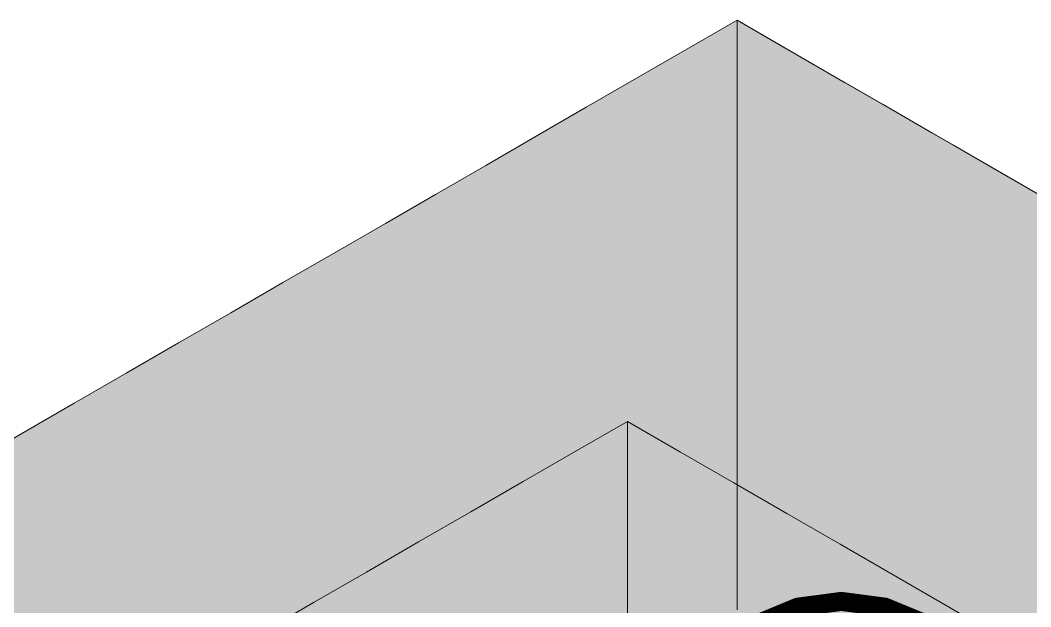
# Model space of a CAD drawing. Header units: metres. Extents: x 349021 to 349543, y 9281040 to 9281959.
# Drawn here: x 349202.6949 to 349202.9344, y 9281042.6684 to 9281042.8073 of the extents above; entities that cross this region are included whole.
import ezdxf

# ---------------------------------------------------------------- set-up
doc = ezdxf.new("R2010")
doc.units = ezdxf.units.M
doc.header["$LTSCALE"] = 0.25
doc.layers.add('ISO-3D', color=7, linetype='CONTINUOUS', lineweight=13)
doc.layers.add('ISO-3D-ARISTAS', color=250, linetype='CONTINUOUS', lineweight=13)
doc.layers.add('LLAMADAS-NUM', color=30, linetype='CONTINUOUS', lineweight=25, true_color=0xc05014)

msp = doc.modelspace()

# ---------------------------------------------------------------- linework, layer by layer
at = {"layer": 'ISO-3D', "true_color": 0x7f7e7a}
for points in [[(349202.86481, 9281042.79391), (349202.85291, 9281042.78704), (349202.86481, 9281042.80732), (349202.85291, 9281042.80045)], [(349202.85291, 9281042.78704), (349202.841, 9281042.78016), (349202.85291, 9281042.80045), (349202.841, 9281042.79358)], [(349202.841, 9281042.78016), (349202.82909, 9281042.77329), (349202.841, 9281042.79358), (349202.82909, 9281042.7867)], [(349202.86481, 9281042.7805), (349202.85291, 9281042.77362), (349202.86481, 9281042.79391), (349202.85291, 9281042.78704)], [(349202.82909, 9281042.77329), (349202.81718, 9281042.76641), (349202.82909, 9281042.7867), (349202.81718, 9281042.77983)], [(349202.85291, 9281042.77362), (349202.841, 9281042.76675), (349202.85291, 9281042.78704), (349202.841, 9281042.78016)], [(349202.81718, 9281042.76641), (349202.80528, 9281042.75954), (349202.81718, 9281042.77983), (349202.80528, 9281042.77295)], [(349202.841, 9281042.76675), (349202.82909, 9281042.75987), (349202.841, 9281042.78016), (349202.82909, 9281042.77329)], [(349202.86481, 9281042.76709), (349202.85291, 9281042.76021), (349202.86481, 9281042.7805), (349202.85291, 9281042.77362)], [(349202.80528, 9281042.75954), (349202.79337, 9281042.75266), (349202.80528, 9281042.77295), (349202.79337, 9281042.76608)], [(349202.82909, 9281042.75987), (349202.81718, 9281042.753), (349202.82909, 9281042.77329), (349202.81718, 9281042.76641)], [(349202.85291, 9281042.76021), (349202.841, 9281042.75334), (349202.85291, 9281042.77362), (349202.841, 9281042.76675)], [(349202.841, 9281042.75334), (349202.82909, 9281042.74646), (349202.841, 9281042.76675), (349202.82909, 9281042.75987)], [(349202.86481, 9281042.75367), (349202.85291, 9281042.7468), (349202.86481, 9281042.76709), (349202.85291, 9281042.76021)], [(349202.79337, 9281042.75266), (349202.78146, 9281042.74579), (349202.79337, 9281042.76608), (349202.78146, 9281042.7592)], [(349202.81718, 9281042.753), (349202.80528, 9281042.74612), (349202.81718, 9281042.76641), (349202.80528, 9281042.75954)], [(349202.80528, 9281042.74612), (349202.79337, 9281042.73925), (349202.80528, 9281042.75954), (349202.79337, 9281042.75266)], [(349202.82909, 9281042.74646), (349202.81718, 9281042.73959), (349202.82909, 9281042.75987), (349202.81718, 9281042.753)], [(349202.85291, 9281042.7468), (349202.841, 9281042.73992), (349202.85291, 9281042.76021), (349202.841, 9281042.75334)], [(349202.78146, 9281042.74579), (349202.76955, 9281042.73891), (349202.78146, 9281042.7592), (349202.76955, 9281042.75233)], [(349202.79337, 9281042.73925), (349202.78146, 9281042.73237), (349202.79337, 9281042.75266), (349202.78146, 9281042.74579)], [(349202.81718, 9281042.73959), (349202.80528, 9281042.73271), (349202.81718, 9281042.753), (349202.80528, 9281042.74612)], [(349202.841, 9281042.73992), (349202.82909, 9281042.73305), (349202.841, 9281042.75334), (349202.82909, 9281042.74646)], [(349202.86481, 9281042.73939), (349202.85291, 9281042.73251), (349202.86481, 9281042.75367), (349202.85291, 9281042.7468)], [(349202.76955, 9281042.73891), (349202.75718, 9281042.73177), (349202.76955, 9281042.75233), (349202.75718, 9281042.74518)], [(349202.75718, 9281042.73177), (349202.74481, 9281042.72463), (349202.75718, 9281042.74518), (349202.74481, 9281042.73804)], [(349202.78146, 9281042.73237), (349202.76955, 9281042.7255), (349202.78146, 9281042.74579), (349202.76955, 9281042.73891)], [(349202.80528, 9281042.73271), (349202.79337, 9281042.72584), (349202.80528, 9281042.74612), (349202.79337, 9281042.73925)], [(349202.82909, 9281042.73305), (349202.81718, 9281042.72617), (349202.82909, 9281042.74646), (349202.81718, 9281042.73959)], [(349202.85291, 9281042.73251), (349202.841, 9281042.72564), (349202.85291, 9281042.7468), (349202.841, 9281042.73992)], [(349202.74481, 9281042.72463), (349202.73244, 9281042.71748), (349202.74481, 9281042.73804), (349202.73244, 9281042.7309)], [(349202.76955, 9281042.7255), (349202.75718, 9281042.71836), (349202.76955, 9281042.73891), (349202.75718, 9281042.73177)], [(349202.79337, 9281042.72584), (349202.78146, 9281042.71896), (349202.79337, 9281042.73925), (349202.78146, 9281042.73237)], [(349202.81718, 9281042.72617), (349202.80528, 9281042.7193), (349202.81718, 9281042.73959), (349202.80528, 9281042.73271)], [(349202.841, 9281042.72564), (349202.82909, 9281042.71876), (349202.841, 9281042.73992), (349202.82909, 9281042.73305)], [(349202.86481, 9281042.7251), (349202.85291, 9281042.71823), (349202.86481, 9281042.73939), (349202.85291, 9281042.73251)], [(349202.73244, 9281042.71748), (349202.72006, 9281042.71034), (349202.73244, 9281042.7309), (349202.72006, 9281042.72375)], [(349202.75718, 9281042.71836), (349202.74481, 9281042.71121), (349202.75718, 9281042.73177), (349202.74481, 9281042.72463)], [(349202.78146, 9281042.71896), (349202.76955, 9281042.71209), (349202.78146, 9281042.73237), (349202.76955, 9281042.7255)], [(349202.80528, 9281042.7193), (349202.79337, 9281042.71242), (349202.80528, 9281042.73271), (349202.79337, 9281042.72584)], [(349202.82909, 9281042.71876), (349202.81718, 9281042.71189), (349202.82909, 9281042.73305), (349202.81718, 9281042.72617)], [(349202.85291, 9281042.71823), (349202.841, 9281042.71135), (349202.85291, 9281042.73251), (349202.841, 9281042.72564)], [(349202.81718, 9281042.71189), (349202.80528, 9281042.70501), (349202.81718, 9281042.72617), (349202.80528, 9281042.7193)], [(349202.72006, 9281042.71034), (349202.70769, 9281042.7032), (349202.72006, 9281042.72375), (349202.70769, 9281042.71661)], [(349202.74481, 9281042.71121), (349202.73244, 9281042.70407), (349202.74481, 9281042.72463), (349202.73244, 9281042.71748)], [(349202.76955, 9281042.71209), (349202.75718, 9281042.70494), (349202.76955, 9281042.7255), (349202.75718, 9281042.71836)], [(349202.79337, 9281042.71242), (349202.78146, 9281042.70555), (349202.79337, 9281042.72584), (349202.78146, 9281042.71896)], [(349202.841, 9281042.71135), (349202.82909, 9281042.70448), (349202.841, 9281042.72564), (349202.82909, 9281042.71876)], [(349202.86481, 9281042.71082), (349202.85291, 9281042.70394), (349202.86481, 9281042.7251), (349202.85291, 9281042.71823)], [(349202.78146, 9281042.70555), (349202.76955, 9281042.69867), (349202.78146, 9281042.71896), (349202.76955, 9281042.71209)], [(349202.80528, 9281042.70501), (349202.79337, 9281042.69814), (349202.80528, 9281042.7193), (349202.79337, 9281042.71242)], [(349202.70769, 9281042.7032), (349202.69532, 9281042.69606), (349202.70769, 9281042.71661), (349202.69532, 9281042.70947)], [(349202.73244, 9281042.70407), (349202.72006, 9281042.69693), (349202.73244, 9281042.71748), (349202.72006, 9281042.71034)], [(349202.75718, 9281042.70494), (349202.74481, 9281042.6978), (349202.75718, 9281042.71836), (349202.74481, 9281042.71121)], [(349202.82909, 9281042.70448), (349202.81718, 9281042.6976), (349202.82909, 9281042.71876), (349202.81718, 9281042.71189)], [(349202.85291, 9281042.70394), (349202.841, 9281042.69707), (349202.85291, 9281042.71823), (349202.841, 9281042.71135)], [(349202.76955, 9281042.69867), (349202.75718, 9281042.69153), (349202.76955, 9281042.71209), (349202.75718, 9281042.70494)], [(349202.79337, 9281042.69814), (349202.78146, 9281042.69126), (349202.79337, 9281042.71242), (349202.78146, 9281042.70555)], [(349202.81718, 9281042.6976), (349202.80528, 9281042.69073), (349202.81718, 9281042.71189), (349202.80528, 9281042.70501)], [(349202.83883, 9281042.70091), (349202.82646, 9281042.69377), (349202.83883, 9281042.71232), (349202.82646, 9281042.70518)], [(349202.69532, 9281042.69606), (349202.68295, 9281042.68891), (349202.69532, 9281042.70947), (349202.68295, 9281042.70232)], [(349202.72006, 9281042.69693), (349202.70769, 9281042.68979), (349202.72006, 9281042.71034), (349202.70769, 9281042.7032)], [(349202.74481, 9281042.6978), (349202.73244, 9281042.69066), (349202.74481, 9281042.71121), (349202.73244, 9281042.70407)], [(349202.841, 9281042.69707), (349202.82909, 9281042.69019), (349202.841, 9281042.71135), (349202.82909, 9281042.70448)], [(349202.86481, 9281042.69653), (349202.85291, 9281042.68966), (349202.86481, 9281042.71082), (349202.85291, 9281042.70394)], [(349202.75718, 9281042.69153), (349202.74481, 9281042.68439), (349202.75718, 9281042.70494), (349202.74481, 9281042.6978)], [(349202.78146, 9281042.69126), (349202.76955, 9281042.68439), (349202.78146, 9281042.70555), (349202.76955, 9281042.69867)], [(349202.80528, 9281042.69073), (349202.79337, 9281042.68385), (349202.80528, 9281042.70501), (349202.79337, 9281042.69814)], [(349202.82646, 9281042.69377), (349202.81409, 9281042.68663), (349202.82646, 9281042.70518), (349202.81409, 9281042.69804)], [(349202.82909, 9281042.69019), (349202.81718, 9281042.68332), (349202.82909, 9281042.70448), (349202.81718, 9281042.6976)], [(349202.70769, 9281042.68979), (349202.69532, 9281042.68264), (349202.70769, 9281042.7032), (349202.69532, 9281042.69606)], [(349202.73244, 9281042.69066), (349202.72006, 9281042.68352), (349202.73244, 9281042.70407), (349202.72006, 9281042.69693)], [(349202.85291, 9281042.68966), (349202.841, 9281042.68278), (349202.85291, 9281042.70394), (349202.841, 9281042.69707)], [(349202.83883, 9281042.6895), (349202.82646, 9281042.68236), (349202.83883, 9281042.70091), (349202.82646, 9281042.69377)], [(349202.74481, 9281042.68439), (349202.73244, 9281042.67725), (349202.74481, 9281042.6978), (349202.73244, 9281042.69066)], [(349202.76955, 9281042.68439), (349202.75718, 9281042.67725), (349202.76955, 9281042.69867), (349202.75718, 9281042.69153)], [(349202.79337, 9281042.68385), (349202.78146, 9281042.67698), (349202.79337, 9281042.69814), (349202.78146, 9281042.69126)], [(349202.81409, 9281042.68663), (349202.80172, 9281042.67948), (349202.81409, 9281042.69804), (349202.80172, 9281042.6909)], [(349202.81718, 9281042.68332), (349202.80528, 9281042.67644), (349202.81718, 9281042.6976), (349202.80528, 9281042.69073)], [(349202.69532, 9281042.68264), (349202.68295, 9281042.6755), (349202.69532, 9281042.69606), (349202.68295, 9281042.68891)], [(349202.72006, 9281042.68352), (349202.70769, 9281042.67637), (349202.72006, 9281042.69693), (349202.70769, 9281042.68979)], [(349202.841, 9281042.68278), (349202.82909, 9281042.67591), (349202.841, 9281042.69707), (349202.82909, 9281042.69019)], [(349202.86481, 9281042.68225), (349202.85291, 9281042.67537), (349202.86481, 9281042.69653), (349202.85291, 9281042.68966)], [(349202.82646, 9281042.68236), (349202.81409, 9281042.67521), (349202.82646, 9281042.69377), (349202.81409, 9281042.68663)], [(349202.73244, 9281042.67725), (349202.72006, 9281042.6701), (349202.73244, 9281042.69066), (349202.72006, 9281042.68352)], [(349202.75718, 9281042.67725), (349202.74481, 9281042.6701), (349202.75718, 9281042.69153), (349202.74481, 9281042.68439)], [(349202.78146, 9281042.67698), (349202.76955, 9281042.6701), (349202.78146, 9281042.69126), (349202.76955, 9281042.68439)], [(349202.80172, 9281042.67948), (349202.78935, 9281042.67234), (349202.80172, 9281042.6909), (349202.78935, 9281042.68375)], [(349202.80528, 9281042.67644), (349202.79337, 9281042.66957), (349202.80528, 9281042.69073), (349202.79337, 9281042.68385)], [(349202.82909, 9281042.67591), (349202.81718, 9281042.66903), (349202.82909, 9281042.69019), (349202.81718, 9281042.68332)], [(349202.70769, 9281042.67637), (349202.69532, 9281042.66923), (349202.70769, 9281042.68979), (349202.69532, 9281042.68264)], [(349202.83883, 9281042.67809), (349202.82646, 9281042.67094), (349202.83883, 9281042.6895), (349202.82646, 9281042.68236)], [(349202.85291, 9281042.67537), (349202.841, 9281042.6685), (349202.85291, 9281042.68966), (349202.841, 9281042.68278)], [(349202.81409, 9281042.67521), (349202.80172, 9281042.66807), (349202.81409, 9281042.68663), (349202.80172, 9281042.67948)], [(349202.72006, 9281042.6701), (349202.70769, 9281042.66296), (349202.72006, 9281042.68352), (349202.70769, 9281042.67637)], [(349202.74481, 9281042.6701), (349202.73244, 9281042.66296), (349202.74481, 9281042.68439), (349202.73244, 9281042.67725)], [(349202.76955, 9281042.6701), (349202.75718, 9281042.66296), (349202.76955, 9281042.68439), (349202.75718, 9281042.67725)], [(349202.78935, 9281042.67234), (349202.77698, 9281042.6652), (349202.78935, 9281042.68375), (349202.77698, 9281042.67661)], [(349202.79337, 9281042.66957), (349202.78146, 9281042.66269), (349202.79337, 9281042.68385), (349202.78146, 9281042.67698)], [(349202.81718, 9281042.66903), (349202.80528, 9281042.66216), (349202.81718, 9281042.68332), (349202.80528, 9281042.67644)], [(349202.69532, 9281042.66923), (349202.68295, 9281042.66209), (349202.69532, 9281042.68264), (349202.68295, 9281042.6755)], [(349202.82646, 9281042.67094), (349202.81409, 9281042.6638), (349202.82646, 9281042.68236), (349202.81409, 9281042.67521)], [(349202.841, 9281042.6685), (349202.82909, 9281042.66162), (349202.841, 9281042.68278), (349202.82909, 9281042.67591)], [(349202.86481, 9281042.66796), (349202.85291, 9281042.66109), (349202.86481, 9281042.68225), (349202.85291, 9281042.67537)], [(349202.80172, 9281042.66807), (349202.78935, 9281042.66093), (349202.80172, 9281042.67948), (349202.78935, 9281042.67234)], [(349202.83883, 9281042.66667), (349202.82646, 9281042.65953), (349202.83883, 9281042.67809), (349202.82646, 9281042.67094)], [(349202.70769, 9281042.66296), (349202.69532, 9281042.65582), (349202.70769, 9281042.67637), (349202.69532, 9281042.66923)], [(349202.73244, 9281042.66296), (349202.72006, 9281042.65582), (349202.73244, 9281042.67725), (349202.72006, 9281042.6701)], [(349202.75718, 9281042.66296), (349202.74481, 9281042.65582), (349202.75718, 9281042.67725), (349202.74481, 9281042.6701)], [(349202.77698, 9281042.6652), (349202.7646, 9281042.65806), (349202.77698, 9281042.67661), (349202.7646, 9281042.66947)], [(349202.78146, 9281042.66269), (349202.76955, 9281042.65582), (349202.78146, 9281042.67698), (349202.76955, 9281042.6701)], [(349202.80528, 9281042.66216), (349202.79337, 9281042.65528), (349202.80528, 9281042.67644), (349202.79337, 9281042.66957)], [(349202.82909, 9281042.66162), (349202.81718, 9281042.65475), (349202.82909, 9281042.67591), (349202.81718, 9281042.66903)], [(349202.81409, 9281042.6638), (349202.80172, 9281042.65666), (349202.81409, 9281042.67521), (349202.80172, 9281042.66807)], [(349202.85291, 9281042.66109), (349202.841, 9281042.65421), (349202.85291, 9281042.67537), (349202.841, 9281042.6685)], [(349202.78935, 9281042.66093), (349202.77698, 9281042.65379), (349202.78935, 9281042.67234), (349202.77698, 9281042.6652)], [(349202.82646, 9281042.65953), (349202.81409, 9281042.65239), (349202.82646, 9281042.67094), (349202.81409, 9281042.6638)], [(349202.69532, 9281042.65582), (349202.68295, 9281042.64868), (349202.69532, 9281042.66923), (349202.68295, 9281042.66209)], [(349202.72006, 9281042.65582), (349202.70769, 9281042.64868), (349202.72006, 9281042.6701), (349202.70769, 9281042.66296)], [(349202.74481, 9281042.65582), (349202.73244, 9281042.64868), (349202.74481, 9281042.6701), (349202.73244, 9281042.66296)], [(349202.7646, 9281042.65806), (349202.75223, 9281042.65091), (349202.7646, 9281042.66947), (349202.75223, 9281042.66233)], [(349202.76955, 9281042.65582), (349202.75718, 9281042.64868), (349202.76955, 9281042.6701), (349202.75718, 9281042.66296)], [(349202.79337, 9281042.65528), (349202.78146, 9281042.64841), (349202.79337, 9281042.66957), (349202.78146, 9281042.66269)], [(349202.81718, 9281042.65475), (349202.80528, 9281042.64787), (349202.81718, 9281042.66903), (349202.80528, 9281042.66216)], [(349202.841, 9281042.65421), (349202.82909, 9281042.64734), (349202.841, 9281042.6685), (349202.82909, 9281042.66162)]]:
    msp.add_solid(points, dxfattribs=at)
at = {"layer": 'ISO-3D', "true_color": 0x9e9c96}
for points in [[(349202.86481, 9281042.80732), (349202.87636, 9281042.80066), (349202.85291, 9281042.80045), (349202.86445, 9281042.79378)], [(349202.85291, 9281042.80045), (349202.86445, 9281042.79378), (349202.841, 9281042.79358), (349202.85255, 9281042.78691)], [(349202.87636, 9281042.80066), (349202.88791, 9281042.79399), (349202.86445, 9281042.79378), (349202.876, 9281042.78712)], [(349202.841, 9281042.79358), (349202.85255, 9281042.78691), (349202.82909, 9281042.7867), (349202.84064, 9281042.78003)], [(349202.86445, 9281042.79378), (349202.876, 9281042.78712), (349202.85255, 9281042.78691), (349202.86409, 9281042.78024)], [(349202.88791, 9281042.79399), (349202.89946, 9281042.78733), (349202.876, 9281042.78712), (349202.88755, 9281042.78045)], [(349202.82909, 9281042.7867), (349202.84064, 9281042.78003), (349202.81718, 9281042.77983), (349202.82873, 9281042.77316)], [(349202.85255, 9281042.78691), (349202.86409, 9281042.78024), (349202.84064, 9281042.78003), (349202.85219, 9281042.77337)], [(349202.876, 9281042.78712), (349202.88755, 9281042.78045), (349202.86409, 9281042.78024), (349202.87564, 9281042.77357)], [(349202.89946, 9281042.78733), (349202.911, 9281042.78066), (349202.88755, 9281042.78045), (349202.8991, 9281042.77378)], [(349202.81718, 9281042.77983), (349202.82873, 9281042.77316), (349202.80528, 9281042.77295), (349202.81682, 9281042.76628)], [(349202.84064, 9281042.78003), (349202.85219, 9281042.77337), (349202.82873, 9281042.77316), (349202.84028, 9281042.76649)], [(349202.86409, 9281042.78024), (349202.87564, 9281042.77357), (349202.85219, 9281042.77337), (349202.86373, 9281042.7667)], [(349202.88755, 9281042.78045), (349202.8991, 9281042.77378), (349202.87564, 9281042.77357), (349202.88719, 9281042.76691)], [(349202.911, 9281042.78066), (349202.92255, 9281042.77399), (349202.8991, 9281042.77378), (349202.91064, 9281042.76712)], [(349202.92255, 9281042.77399), (349202.9341, 9281042.76732), (349202.91064, 9281042.76712), (349202.92219, 9281042.76045)], [(349202.80528, 9281042.77295), (349202.81682, 9281042.76628), (349202.79337, 9281042.76608), (349202.80491, 9281042.75941)], [(349202.82873, 9281042.77316), (349202.84028, 9281042.76649), (349202.81682, 9281042.76628), (349202.82837, 9281042.75962)], [(349202.85219, 9281042.77337), (349202.86373, 9281042.7667), (349202.84028, 9281042.76649), (349202.85182, 9281042.75982)], [(349202.87564, 9281042.77357), (349202.88719, 9281042.76691), (349202.86373, 9281042.7667), (349202.87528, 9281042.76003)], [(349202.8991, 9281042.77378), (349202.91064, 9281042.76712), (349202.88719, 9281042.76691), (349202.89873, 9281042.76024)], [(349202.86373, 9281042.7667), (349202.87528, 9281042.76003), (349202.85182, 9281042.75982), (349202.86337, 9281042.75316)], [(349202.88719, 9281042.76691), (349202.89873, 9281042.76024), (349202.87528, 9281042.76003), (349202.88683, 9281042.75337)], [(349202.91064, 9281042.76712), (349202.92219, 9281042.76045), (349202.89873, 9281042.76024), (349202.91028, 9281042.75357)], [(349202.9341, 9281042.76732), (349202.94669, 9281042.76005), (349202.92219, 9281042.76045), (349202.93479, 9281042.75318)], [(349202.79337, 9281042.76608), (349202.80491, 9281042.75941), (349202.78146, 9281042.7592), (349202.79301, 9281042.75253)], [(349202.81682, 9281042.76628), (349202.82837, 9281042.75962), (349202.80491, 9281042.75941), (349202.81646, 9281042.75274)], [(349202.84028, 9281042.76649), (349202.85182, 9281042.75982), (349202.82837, 9281042.75962), (349202.83992, 9281042.75295)], [(349202.82837, 9281042.75962), (349202.83992, 9281042.75295), (349202.81646, 9281042.75274), (349202.82801, 9281042.74607)], [(349202.85182, 9281042.75982), (349202.86337, 9281042.75316), (349202.83992, 9281042.75295), (349202.85146, 9281042.74628)], [(349202.87528, 9281042.76003), (349202.88683, 9281042.75337), (349202.86337, 9281042.75316), (349202.87492, 9281042.74649)], [(349202.89873, 9281042.76024), (349202.91028, 9281042.75357), (349202.88683, 9281042.75337), (349202.89837, 9281042.7467)], [(349202.92219, 9281042.76045), (349202.93479, 9281042.75318), (349202.91028, 9281042.75357), (349202.92288, 9281042.7463)], [(349202.78146, 9281042.7592), (349202.79301, 9281042.75253), (349202.76955, 9281042.75233), (349202.7811, 9281042.74566)], [(349202.80491, 9281042.75941), (349202.81646, 9281042.75274), (349202.79301, 9281042.75253), (349202.80455, 9281042.74587)], [(349202.79301, 9281042.75253), (349202.80455, 9281042.74587), (349202.7811, 9281042.74566), (349202.79265, 9281042.73899)], [(349202.81646, 9281042.75274), (349202.82801, 9281042.74607), (349202.80455, 9281042.74587), (349202.8161, 9281042.7392)], [(349202.83992, 9281042.75295), (349202.85146, 9281042.74628), (349202.82801, 9281042.74607), (349202.83956, 9281042.73941)], [(349202.86337, 9281042.75316), (349202.87492, 9281042.74649), (349202.85146, 9281042.74628), (349202.86301, 9281042.73962)], [(349202.88683, 9281042.75337), (349202.89837, 9281042.7467), (349202.87492, 9281042.74649), (349202.88647, 9281042.73982)], [(349202.91028, 9281042.75357), (349202.92288, 9281042.7463), (349202.89837, 9281042.7467), (349202.91097, 9281042.73943)], [(349202.93479, 9281042.75318), (349202.94738, 9281042.7459), (349202.92288, 9281042.7463), (349202.93547, 9281042.73903)], [(349202.76955, 9281042.75233), (349202.7811, 9281042.74566), (349202.75718, 9281042.74518), (349202.76873, 9281042.73852)], [(349202.75718, 9281042.74518), (349202.76873, 9281042.73852), (349202.74481, 9281042.73804), (349202.75636, 9281042.73137)], [(349202.7811, 9281042.74566), (349202.79265, 9281042.73899), (349202.76873, 9281042.73852), (349202.78027, 9281042.73185)], [(349202.80455, 9281042.74587), (349202.8161, 9281042.7392), (349202.79265, 9281042.73899), (349202.80419, 9281042.73232)], [(349202.82801, 9281042.74607), (349202.83956, 9281042.73941), (349202.8161, 9281042.7392), (349202.82765, 9281042.73253)], [(349202.85146, 9281042.74628), (349202.86301, 9281042.73962), (349202.83956, 9281042.73941), (349202.8511, 9281042.73274)], [(349202.87492, 9281042.74649), (349202.88647, 9281042.73982), (349202.86301, 9281042.73962), (349202.87456, 9281042.73295)], [(349202.89837, 9281042.7467), (349202.91097, 9281042.73943), (349202.88647, 9281042.73982), (349202.89906, 9281042.73255)], [(349202.92288, 9281042.7463), (349202.93547, 9281042.73903), (349202.91097, 9281042.73943), (349202.92357, 9281042.73215)], [(349202.74481, 9281042.73804), (349202.75636, 9281042.73137), (349202.73244, 9281042.7309), (349202.74398, 9281042.72423)], [(349202.76873, 9281042.73852), (349202.78027, 9281042.73185), (349202.75636, 9281042.73137), (349202.7679, 9281042.72471)], [(349202.79265, 9281042.73899), (349202.80419, 9281042.73232), (349202.78027, 9281042.73185), (349202.79182, 9281042.72518)], [(349202.8161, 9281042.7392), (349202.82765, 9281042.73253), (349202.80419, 9281042.73232), (349202.81574, 9281042.72566)], [(349202.83956, 9281042.73941), (349202.8511, 9281042.73274), (349202.82765, 9281042.73253), (349202.83919, 9281042.72587)], [(349202.86301, 9281042.73962), (349202.87456, 9281042.73295), (349202.8511, 9281042.73274), (349202.86265, 9281042.72607)], [(349202.88647, 9281042.73982), (349202.89906, 9281042.73255), (349202.87456, 9281042.73295), (349202.88715, 9281042.72568)], [(349202.91097, 9281042.73943), (349202.92357, 9281042.73215), (349202.89906, 9281042.73255), (349202.91166, 9281042.72528)], [(349202.93547, 9281042.73903), (349202.94807, 9281042.73176), (349202.92357, 9281042.73215), (349202.93616, 9281042.72488)], [(349202.73244, 9281042.7309), (349202.74398, 9281042.72423), (349202.72006, 9281042.72375), (349202.73161, 9281042.71709)], [(349202.75636, 9281042.73137), (349202.7679, 9281042.72471), (349202.74398, 9281042.72423), (349202.75553, 9281042.71756)], [(349202.78027, 9281042.73185), (349202.79182, 9281042.72518), (349202.7679, 9281042.72471), (349202.77945, 9281042.71804)], [(349202.80419, 9281042.73232), (349202.81574, 9281042.72566), (349202.79182, 9281042.72518), (349202.80337, 9281042.71852)], [(349202.82765, 9281042.73253), (349202.83919, 9281042.72587), (349202.81574, 9281042.72566), (349202.82729, 9281042.71899)], [(349202.8511, 9281042.73274), (349202.86265, 9281042.72607), (349202.83919, 9281042.72587), (349202.85074, 9281042.7192)], [(349202.87456, 9281042.73295), (349202.88715, 9281042.72568), (349202.86265, 9281042.72607), (349202.87525, 9281042.7188)], [(349202.89906, 9281042.73255), (349202.91166, 9281042.72528), (349202.88715, 9281042.72568), (349202.89975, 9281042.7184)], [(349202.92357, 9281042.73215), (349202.93616, 9281042.72488), (349202.91166, 9281042.72528), (349202.92426, 9281042.71801)], [(349202.86265, 9281042.72607), (349202.87525, 9281042.7188), (349202.85074, 9281042.7192), (349202.86334, 9281042.71193)], [(349202.72006, 9281042.72375), (349202.73161, 9281042.71709), (349202.70769, 9281042.71661), (349202.71924, 9281042.70994)], [(349202.74398, 9281042.72423), (349202.75553, 9281042.71756), (349202.73161, 9281042.71709), (349202.74316, 9281042.71042)], [(349202.7679, 9281042.72471), (349202.77945, 9281042.71804), (349202.75553, 9281042.71756), (349202.76708, 9281042.7109)], [(349202.79182, 9281042.72518), (349202.80337, 9281042.71852), (349202.77945, 9281042.71804), (349202.791, 9281042.71137)], [(349202.81574, 9281042.72566), (349202.82729, 9281042.71899), (349202.80337, 9281042.71852), (349202.81492, 9281042.71185)], [(349202.83919, 9281042.72587), (349202.85074, 9281042.7192), (349202.82729, 9281042.71899), (349202.83883, 9281042.71232)], [(349202.88715, 9281042.72568), (349202.89975, 9281042.7184), (349202.87525, 9281042.7188), (349202.88784, 9281042.71153)], [(349202.91166, 9281042.72528), (349202.92426, 9281042.71801), (349202.89975, 9281042.7184), (349202.91235, 9281042.71113)], [(349202.93616, 9281042.72488), (349202.94876, 9281042.71761), (349202.92426, 9281042.71801), (349202.93685, 9281042.71073)], [(349202.82729, 9281042.71899), (349202.83883, 9281042.71232), (349202.81492, 9281042.71185), (349202.82646, 9281042.70518)], [(349202.85074, 9281042.7192), (349202.86334, 9281042.71193), (349202.83883, 9281042.71232), (349202.85143, 9281042.70505)], [(349202.87525, 9281042.7188), (349202.88784, 9281042.71153), (349202.86334, 9281042.71193), (349202.87594, 9281042.70465)], [(349202.70769, 9281042.71661), (349202.71924, 9281042.70994), (349202.69532, 9281042.70947), (349202.70687, 9281042.7028)], [(349202.73161, 9281042.71709), (349202.74316, 9281042.71042), (349202.71924, 9281042.70994), (349202.73079, 9281042.70328)], [(349202.75553, 9281042.71756), (349202.76708, 9281042.7109), (349202.74316, 9281042.71042), (349202.75471, 9281042.70375)], [(349202.77945, 9281042.71804), (349202.791, 9281042.71137), (349202.76708, 9281042.7109), (349202.77862, 9281042.70423)], [(349202.80337, 9281042.71852), (349202.81492, 9281042.71185), (349202.791, 9281042.71137), (349202.80254, 9281042.70471)], [(349202.89975, 9281042.7184), (349202.91235, 9281042.71113), (349202.88784, 9281042.71153), (349202.90044, 9281042.70426)], [(349202.92426, 9281042.71801), (349202.93685, 9281042.71073), (349202.91235, 9281042.71113), (349202.92494, 9281042.70386)], [(349202.81492, 9281042.71185), (349202.82646, 9281042.70518), (349202.80254, 9281042.70471), (349202.81409, 9281042.69804)], [(349202.86334, 9281042.71193), (349202.87594, 9281042.70465), (349202.85143, 9281042.70505), (349202.86403, 9281042.69778)], [(349202.69532, 9281042.70947), (349202.70687, 9281042.7028), (349202.68295, 9281042.70232), (349202.6945, 9281042.69566)], [(349202.71924, 9281042.70994), (349202.73079, 9281042.70328), (349202.70687, 9281042.7028), (349202.71842, 9281042.69613)], [(349202.74316, 9281042.71042), (349202.75471, 9281042.70375), (349202.73079, 9281042.70328), (349202.74233, 9281042.69661)], [(349202.76708, 9281042.7109), (349202.77862, 9281042.70423), (349202.75471, 9281042.70375), (349202.76625, 9281042.69709)], [(349202.791, 9281042.71137), (349202.80254, 9281042.70471), (349202.77862, 9281042.70423), (349202.79017, 9281042.69756)], [(349202.88784, 9281042.71153), (349202.90044, 9281042.70426), (349202.87594, 9281042.70465), (349202.88853, 9281042.69738)], [(349202.91235, 9281042.71113), (349202.92494, 9281042.70386), (349202.90044, 9281042.70426), (349202.91304, 9281042.69698)], [(349202.93685, 9281042.71073), (349202.94945, 9281042.70346), (349202.92494, 9281042.70386), (349202.93754, 9281042.69659)], [(349202.80254, 9281042.70471), (349202.81409, 9281042.69804), (349202.79017, 9281042.69756), (349202.80172, 9281042.6909)], [(349202.87594, 9281042.70465), (349202.88853, 9281042.69738), (349202.86403, 9281042.69778), (349202.87662, 9281042.69051)], [(349202.70687, 9281042.7028), (349202.71842, 9281042.69613), (349202.6945, 9281042.69566), (349202.70604, 9281042.68899)], [(349202.73079, 9281042.70328), (349202.74233, 9281042.69661), (349202.71842, 9281042.69613), (349202.72996, 9281042.68947)], [(349202.75471, 9281042.70375), (349202.76625, 9281042.69709), (349202.74233, 9281042.69661), (349202.75388, 9281042.68994)], [(349202.77862, 9281042.70423), (349202.79017, 9281042.69756), (349202.76625, 9281042.69709), (349202.7778, 9281042.69042)], [(349202.90044, 9281042.70426), (349202.91304, 9281042.69698), (349202.88853, 9281042.69738), (349202.90113, 9281042.69011)], [(349202.92494, 9281042.70386), (349202.93754, 9281042.69659), (349202.91304, 9281042.69698), (349202.92563, 9281042.68971)], [(349202.79017, 9281042.69756), (349202.80172, 9281042.6909), (349202.7778, 9281042.69042), (349202.78935, 9281042.68375)], [(349202.88853, 9281042.69738), (349202.90113, 9281042.69011), (349202.87662, 9281042.69051), (349202.88922, 9281042.68323)], [(349202.6945, 9281042.69566), (349202.70604, 9281042.68899), (349202.68253, 9281042.68875), (349202.69408, 9281042.68208)], [(349202.71842, 9281042.69613), (349202.72996, 9281042.68947), (349202.70604, 9281042.68899), (349202.71759, 9281042.68232)], [(349202.74233, 9281042.69661), (349202.75388, 9281042.68994), (349202.72996, 9281042.68947), (349202.74151, 9281042.6828)], [(349202.76625, 9281042.69709), (349202.7778, 9281042.69042), (349202.75388, 9281042.68994), (349202.76543, 9281042.68328)], [(349202.91304, 9281042.69698), (349202.92563, 9281042.68971), (349202.90113, 9281042.69011), (349202.91373, 9281042.68284)], [(349202.93754, 9281042.69659), (349202.95014, 9281042.68931), (349202.92563, 9281042.68971), (349202.93823, 9281042.68244)], [(349202.7778, 9281042.69042), (349202.78935, 9281042.68375), (349202.76543, 9281042.68328), (349202.77698, 9281042.67661)], [(349202.90113, 9281042.69011), (349202.91373, 9281042.68284), (349202.88922, 9281042.68323), (349202.90182, 9281042.67596)], [(349202.70604, 9281042.68899), (349202.71759, 9281042.68232), (349202.69408, 9281042.68208), (349202.70562, 9281042.67542)], [(349202.72996, 9281042.68947), (349202.74151, 9281042.6828), (349202.71759, 9281042.68232), (349202.72914, 9281042.67566)], [(349202.75388, 9281042.68994), (349202.76543, 9281042.68328), (349202.74151, 9281042.6828), (349202.75306, 9281042.67613)], [(349202.92563, 9281042.68971), (349202.93823, 9281042.68244), (349202.91373, 9281042.68284), (349202.92632, 9281042.67556)], [(349202.76543, 9281042.68328), (349202.77698, 9281042.67661), (349202.75306, 9281042.67613), (349202.7646, 9281042.66947)], [(349202.69408, 9281042.68208), (349202.70562, 9281042.67542), (349202.68211, 9281042.67517), (349202.69366, 9281042.66851)], [(349202.71759, 9281042.68232), (349202.72914, 9281042.67566), (349202.70562, 9281042.67542), (349202.71717, 9281042.66875)], [(349202.74151, 9281042.6828), (349202.75306, 9281042.67613), (349202.72914, 9281042.67566), (349202.74068, 9281042.66899)], [(349202.91373, 9281042.68284), (349202.92632, 9281042.67556), (349202.90182, 9281042.67596), (349202.91441, 9281042.66869)], [(349202.93823, 9281042.68244), (349202.95083, 9281042.67517), (349202.92632, 9281042.67556), (349202.93892, 9281042.66829)], [(349202.75306, 9281042.67613), (349202.7646, 9281042.66947), (349202.74068, 9281042.66899), (349202.75223, 9281042.66233)], [(349202.70562, 9281042.67542), (349202.71717, 9281042.66875), (349202.69366, 9281042.66851), (349202.7052, 9281042.66184)], [(349202.72914, 9281042.67566), (349202.74068, 9281042.66899), (349202.71717, 9281042.66875), (349202.72872, 9281042.66208)], [(349202.92632, 9281042.67556), (349202.93892, 9281042.66829), (349202.91441, 9281042.66869), (349202.92701, 9281042.66142)], [(349202.69366, 9281042.66851), (349202.7052, 9281042.66184), (349202.68169, 9281042.6616), (349202.69324, 9281042.65493)], [(349202.71717, 9281042.66875), (349202.72872, 9281042.66208), (349202.7052, 9281042.66184), (349202.71675, 9281042.65517)], [(349202.74068, 9281042.66899), (349202.75223, 9281042.66233), (349202.72872, 9281042.66208), (349202.74026, 9281042.65542)]]:
    msp.add_solid(points, dxfattribs=at)
at = {"layer": 'ISO-3D', "true_color": 0x8e8d88}
for points in [[(349202.86481, 9281042.79391), (349202.87764, 9281042.78651), (349202.86481, 9281042.80732), (349202.87764, 9281042.79992)], [(349202.87764, 9281042.78651), (349202.89046, 9281042.77911), (349202.87764, 9281042.79992), (349202.89046, 9281042.79252)], [(349202.86481, 9281042.7805), (349202.87764, 9281042.7731), (349202.86481, 9281042.79391), (349202.87764, 9281042.78651)], [(349202.89046, 9281042.77911), (349202.90328, 9281042.77171), (349202.89046, 9281042.79252), (349202.90328, 9281042.78512)], [(349202.87764, 9281042.7731), (349202.89046, 9281042.7657), (349202.87764, 9281042.78651), (349202.89046, 9281042.77911)], [(349202.90328, 9281042.77171), (349202.9161, 9281042.76431), (349202.90328, 9281042.78512), (349202.9161, 9281042.77772)], [(349202.86481, 9281042.76709), (349202.87764, 9281042.75969), (349202.86481, 9281042.7805), (349202.87764, 9281042.7731)], [(349202.89046, 9281042.7657), (349202.90328, 9281042.75829), (349202.89046, 9281042.77911), (349202.90328, 9281042.77171)], [(349202.9161, 9281042.76431), (349202.92892, 9281042.7569), (349202.9161, 9281042.77772), (349202.92892, 9281042.77032)], [(349202.87764, 9281042.75969), (349202.89046, 9281042.75228), (349202.87764, 9281042.7731), (349202.89046, 9281042.7657)], [(349202.90328, 9281042.75829), (349202.9161, 9281042.75089), (349202.90328, 9281042.77171), (349202.9161, 9281042.76431)], [(349202.92892, 9281042.7569), (349202.94174, 9281042.7495), (349202.92892, 9281042.77032), (349202.94174, 9281042.76291)], [(349202.86481, 9281042.75367), (349202.87764, 9281042.74627), (349202.86481, 9281042.76709), (349202.87764, 9281042.75969)], [(349202.89046, 9281042.75228), (349202.90328, 9281042.74488), (349202.89046, 9281042.7657), (349202.90328, 9281042.75829)], [(349202.9161, 9281042.75089), (349202.92892, 9281042.74349), (349202.9161, 9281042.76431), (349202.92892, 9281042.7569)], [(349202.87764, 9281042.74627), (349202.89046, 9281042.73887), (349202.87764, 9281042.75969), (349202.89046, 9281042.75228)], [(349202.90328, 9281042.74488), (349202.9161, 9281042.73748), (349202.90328, 9281042.75829), (349202.9161, 9281042.75089)], [(349202.92892, 9281042.74349), (349202.94174, 9281042.73609), (349202.92892, 9281042.7569), (349202.94174, 9281042.7495)], [(349202.86481, 9281042.74557), (349202.87764, 9281042.73817), (349202.86481, 9281042.75367), (349202.87764, 9281042.74627)], [(349202.89046, 9281042.73887), (349202.90328, 9281042.73147), (349202.89046, 9281042.75228), (349202.90328, 9281042.74488)], [(349202.9161, 9281042.73748), (349202.92892, 9281042.73008), (349202.9161, 9281042.75089), (349202.92892, 9281042.74349)], [(349202.86481, 9281042.73748), (349202.87764, 9281042.73007), (349202.86481, 9281042.74557), (349202.87764, 9281042.73817)], [(349202.87764, 9281042.73817), (349202.89046, 9281042.73077), (349202.87764, 9281042.74627), (349202.89046, 9281042.73887)], [(349202.90328, 9281042.73147), (349202.9161, 9281042.72407), (349202.90328, 9281042.74488), (349202.9161, 9281042.73748)], [(349202.92892, 9281042.73008), (349202.94174, 9281042.72268), (349202.92892, 9281042.74349), (349202.94174, 9281042.73609)], [(349202.87764, 9281042.73007), (349202.89046, 9281042.72267), (349202.87764, 9281042.73817), (349202.89046, 9281042.73077)], [(349202.89046, 9281042.73077), (349202.90328, 9281042.72337), (349202.89046, 9281042.73887), (349202.90328, 9281042.73147)], [(349202.86481, 9281042.72351), (349202.87764, 9281042.71611), (349202.86481, 9281042.73748), (349202.87764, 9281042.73007)], [(349202.9161, 9281042.72407), (349202.92892, 9281042.71667), (349202.9161, 9281042.73748), (349202.92892, 9281042.73008)], [(349202.89046, 9281042.72267), (349202.90328, 9281042.71527), (349202.89046, 9281042.73077), (349202.90328, 9281042.72337)], [(349202.90328, 9281042.72337), (349202.9161, 9281042.71597), (349202.90328, 9281042.73147), (349202.9161, 9281042.72407)], [(349202.87764, 9281042.71611), (349202.89046, 9281042.7087), (349202.87764, 9281042.73007), (349202.89046, 9281042.72267)], [(349202.92892, 9281042.71667), (349202.94174, 9281042.70926), (349202.92892, 9281042.73008), (349202.94174, 9281042.72268)], [(349202.9161, 9281042.71597), (349202.92892, 9281042.70857), (349202.9161, 9281042.72407), (349202.92892, 9281042.71667)], [(349202.86481, 9281042.70954), (349202.87764, 9281042.70214), (349202.86481, 9281042.72351), (349202.87764, 9281042.71611)], [(349202.89046, 9281042.7087), (349202.90328, 9281042.7013), (349202.89046, 9281042.72267), (349202.90328, 9281042.71527)], [(349202.90328, 9281042.71527), (349202.9161, 9281042.70787), (349202.90328, 9281042.72337), (349202.9161, 9281042.71597)], [(349202.92892, 9281042.70857), (349202.94174, 9281042.70116), (349202.92892, 9281042.71667), (349202.94174, 9281042.70926)], [(349202.87764, 9281042.70214), (349202.89046, 9281042.69474), (349202.87764, 9281042.71611), (349202.89046, 9281042.7087)], [(349202.90328, 9281042.7013), (349202.9161, 9281042.6939), (349202.90328, 9281042.71527), (349202.9161, 9281042.70787)], [(349202.9161, 9281042.70787), (349202.92892, 9281042.70047), (349202.9161, 9281042.71597), (349202.92892, 9281042.70857)], [(349202.83883, 9281042.70091), (349202.85143, 9281042.69364), (349202.83883, 9281042.71232), (349202.85143, 9281042.70505)], [(349202.86481, 9281042.69557), (349202.87764, 9281042.68817), (349202.86481, 9281042.70954), (349202.87764, 9281042.70214)], [(349202.89046, 9281042.69474), (349202.90328, 9281042.68734), (349202.89046, 9281042.7087), (349202.90328, 9281042.7013)], [(349202.9161, 9281042.6939), (349202.92892, 9281042.6865), (349202.9161, 9281042.70787), (349202.92892, 9281042.70047)], [(349202.92892, 9281042.70047), (349202.94174, 9281042.69306), (349202.92892, 9281042.70857), (349202.94174, 9281042.70116)], [(349202.85143, 9281042.69364), (349202.86403, 9281042.68637), (349202.85143, 9281042.70505), (349202.86403, 9281042.69778)], [(349202.87764, 9281042.68817), (349202.89046, 9281042.68077), (349202.87764, 9281042.70214), (349202.89046, 9281042.69474)], [(349202.83883, 9281042.6895), (349202.85143, 9281042.68223), (349202.83883, 9281042.70091), (349202.85143, 9281042.69364)], [(349202.90328, 9281042.68734), (349202.9161, 9281042.67993), (349202.90328, 9281042.7013), (349202.9161, 9281042.6939)], [(349202.92892, 9281042.6865), (349202.94174, 9281042.6791), (349202.92892, 9281042.70047), (349202.94174, 9281042.69306)], [(349202.86403, 9281042.68637), (349202.87662, 9281042.67909), (349202.86403, 9281042.69778), (349202.87662, 9281042.69051)], [(349202.86481, 9281042.68161), (349202.87764, 9281042.67421), (349202.86481, 9281042.69557), (349202.87764, 9281042.68817)], [(349202.85143, 9281042.68223), (349202.86403, 9281042.67495), (349202.85143, 9281042.69364), (349202.86403, 9281042.68637)], [(349202.89046, 9281042.68077), (349202.90328, 9281042.67337), (349202.89046, 9281042.69474), (349202.90328, 9281042.68734)], [(349202.9161, 9281042.67993), (349202.92892, 9281042.67253), (349202.9161, 9281042.6939), (349202.92892, 9281042.6865)], [(349202.87662, 9281042.67909), (349202.88922, 9281042.67182), (349202.87662, 9281042.69051), (349202.88922, 9281042.68323)], [(349202.83883, 9281042.67809), (349202.85143, 9281042.67081), (349202.83883, 9281042.6895), (349202.85143, 9281042.68223)], [(349202.87764, 9281042.67421), (349202.89046, 9281042.6668), (349202.87764, 9281042.68817), (349202.89046, 9281042.68077)], [(349202.86403, 9281042.67495), (349202.87662, 9281042.66768), (349202.86403, 9281042.68637), (349202.87662, 9281042.67909)], [(349202.90328, 9281042.67337), (349202.9161, 9281042.66597), (349202.90328, 9281042.68734), (349202.9161, 9281042.67993)], [(349202.92892, 9281042.67253), (349202.94174, 9281042.66513), (349202.92892, 9281042.6865), (349202.94174, 9281042.6791)], [(349202.88922, 9281042.67182), (349202.90182, 9281042.66455), (349202.88922, 9281042.68323), (349202.90182, 9281042.67596)], [(349202.85143, 9281042.67081), (349202.86403, 9281042.66354), (349202.85143, 9281042.68223), (349202.86403, 9281042.67495)], [(349202.86481, 9281042.66764), (349202.87764, 9281042.66024), (349202.86481, 9281042.68161), (349202.87764, 9281042.67421)], [(349202.89046, 9281042.6668), (349202.90328, 9281042.6594), (349202.89046, 9281042.68077), (349202.90328, 9281042.67337)], [(349202.83883, 9281042.66667), (349202.85143, 9281042.6594), (349202.83883, 9281042.67809), (349202.85143, 9281042.67081)], [(349202.87662, 9281042.66768), (349202.88922, 9281042.66041), (349202.87662, 9281042.67909), (349202.88922, 9281042.67182)], [(349202.9161, 9281042.66597), (349202.92892, 9281042.65857), (349202.9161, 9281042.67993), (349202.92892, 9281042.67253)], [(349202.90182, 9281042.66455), (349202.91441, 9281042.65728), (349202.90182, 9281042.67596), (349202.91441, 9281042.66869)], [(349202.86403, 9281042.66354), (349202.87662, 9281042.65627), (349202.86403, 9281042.67495), (349202.87662, 9281042.66768)], [(349202.87764, 9281042.66024), (349202.89046, 9281042.65284), (349202.87764, 9281042.67421), (349202.89046, 9281042.6668)], [(349202.90328, 9281042.6594), (349202.9161, 9281042.652), (349202.90328, 9281042.67337), (349202.9161, 9281042.66597)], [(349202.88922, 9281042.66041), (349202.90182, 9281042.65314), (349202.88922, 9281042.67182), (349202.90182, 9281042.66455)], [(349202.92892, 9281042.65857), (349202.94174, 9281042.65116), (349202.92892, 9281042.67253), (349202.94174, 9281042.66513)], [(349202.85143, 9281042.6594), (349202.86403, 9281042.65213), (349202.85143, 9281042.67081), (349202.86403, 9281042.66354)], [(349202.91441, 9281042.65728), (349202.92701, 9281042.65), (349202.91441, 9281042.66869), (349202.92701, 9281042.66142)]]:
    msp.add_solid(points, dxfattribs=at)
at = {"layer": 'ISO-3D-ARISTAS', "color": 250}
for p, q in [((349202.85291, 9281042.80045), (349202.86481, 9281042.80732)), ((349202.85291, 9281042.80045), (349202.86481, 9281042.80732)), ((349202.86481, 9281042.80732), (349202.86481, 9281042.79391)), ((349202.87764, 9281042.79992), (349202.86481, 9281042.80732)), ((349202.86481, 9281042.80732), (349202.86481, 9281042.79391)), ((349202.86481, 9281042.80732), (349202.87636, 9281042.80066)), ((349202.841, 9281042.79358), (349202.85291, 9281042.80045)), ((349202.841, 9281042.79358), (349202.85291, 9281042.80045)), ((349202.87636, 9281042.80066), (349202.88791, 9281042.79399)), ((349202.89046, 9281042.79252), (349202.87764, 9281042.79992)), ((349202.82909, 9281042.7867), (349202.841, 9281042.79358)), ((349202.82909, 9281042.7867), (349202.841, 9281042.79358)), ((349202.86481, 9281042.79391), (349202.86481, 9281042.7805)), ((349202.86481, 9281042.79391), (349202.86481, 9281042.7805)), ((349202.88791, 9281042.79399), (349202.89946, 9281042.78733)), ((349202.90328, 9281042.78512), (349202.89046, 9281042.79252)), ((349202.81718, 9281042.77983), (349202.82909, 9281042.7867)), ((349202.81718, 9281042.77983), (349202.82909, 9281042.7867)), ((349202.89946, 9281042.78733), (349202.911, 9281042.78066)), ((349202.9161, 9281042.77772), (349202.90328, 9281042.78512)), ((349202.80528, 9281042.77295), (349202.81718, 9281042.77983)), ((349202.80528, 9281042.77295), (349202.81718, 9281042.77983)), ((349202.86481, 9281042.7805), (349202.86481, 9281042.76709)), ((349202.86481, 9281042.7805), (349202.86481, 9281042.76709)), ((349202.911, 9281042.78066), (349202.92255, 9281042.77399)), ((349202.92892, 9281042.77032), (349202.9161, 9281042.77772)), ((349202.92255, 9281042.77399), (349202.9341, 9281042.76732)), ((349202.79337, 9281042.76608), (349202.80528, 9281042.77295)), ((349202.79337, 9281042.76608), (349202.80528, 9281042.77295)), ((349202.94174, 9281042.76291), (349202.92892, 9281042.77032)), ((349202.86481, 9281042.76709), (349202.86481, 9281042.75367)), ((349202.86481, 9281042.76709), (349202.86481, 9281042.75367)), ((349202.9341, 9281042.76732), (349202.94669, 9281042.76005)), ((349202.78146, 9281042.7592), (349202.79337, 9281042.76608)), ((349202.78146, 9281042.7592), (349202.79337, 9281042.76608)), ((349202.76955, 9281042.75233), (349202.78146, 9281042.7592)), ((349202.76955, 9281042.75233), (349202.78146, 9281042.7592)), ((349202.86481, 9281042.75367), (349202.86481, 9281042.73939)), ((349202.86481, 9281042.75367), (349202.86481, 9281042.74557)), ((349202.75718, 9281042.74518), (349202.76955, 9281042.75233)), ((349202.75718, 9281042.74518), (349202.76955, 9281042.75233)), ((349202.74481, 9281042.73804), (349202.75718, 9281042.74518)), ((349202.74481, 9281042.73804), (349202.75718, 9281042.74518)), ((349202.86481, 9281042.74557), (349202.86481, 9281042.73748)), ((349202.73244, 9281042.7309), (349202.74481, 9281042.73804)), ((349202.73244, 9281042.7309), (349202.74481, 9281042.73804)), ((349202.86481, 9281042.73939), (349202.86481, 9281042.7251)), ((349202.86481, 9281042.73748), (349202.86481, 9281042.72351)), ((349202.72006, 9281042.72375), (349202.73244, 9281042.7309)), ((349202.72006, 9281042.72375), (349202.73244, 9281042.7309)), ((349202.70769, 9281042.71661), (349202.72006, 9281042.72375)), ((349202.70769, 9281042.71661), (349202.72006, 9281042.72375)), ((349202.86481, 9281042.7251), (349202.86481, 9281042.71082)), ((349202.86481, 9281042.72351), (349202.86481, 9281042.70954)), ((349202.69532, 9281042.70947), (349202.70769, 9281042.71661)), ((349202.69532, 9281042.70947), (349202.70769, 9281042.71661)), ((349202.83883, 9281042.71232), (349202.82646, 9281042.70518)), ((349202.82646, 9281042.70518), (349202.83883, 9281042.71232)), ((349202.85143, 9281042.70505), (349202.83883, 9281042.71232)), ((349202.83883, 9281042.71232), (349202.83883, 9281042.70091)), ((349202.85143, 9281042.70505), (349202.83883, 9281042.71232)), ((349202.83883, 9281042.71232), (349202.83883, 9281042.70091)), ((349202.68295, 9281042.70232), (349202.69532, 9281042.70947)), ((349202.68295, 9281042.70232), (349202.69532, 9281042.70947)), ((349202.86481, 9281042.71082), (349202.86481, 9281042.69653)), ((349202.86481, 9281042.70954), (349202.86481, 9281042.69557)), ((349202.82646, 9281042.70518), (349202.81409, 9281042.69804)), ((349202.81409, 9281042.69804), (349202.82646, 9281042.70518)), ((349202.86403, 9281042.69778), (349202.85143, 9281042.70505)), ((349202.86403, 9281042.69778), (349202.85143, 9281042.70505)), ((349202.83883, 9281042.70091), (349202.83883, 9281042.6895)), ((349202.83883, 9281042.70091), (349202.83883, 9281042.6895)), ((349202.81409, 9281042.69804), (349202.80172, 9281042.6909)), ((349202.80172, 9281042.6909), (349202.81409, 9281042.69804)), ((349202.87662, 9281042.69051), (349202.86403, 9281042.69778)), ((349202.87662, 9281042.69051), (349202.86403, 9281042.69778)), ((349202.86481, 9281042.69653), (349202.86481, 9281042.68225)), ((349202.86481, 9281042.69557), (349202.86481, 9281042.68161)), ((349202.80172, 9281042.6909), (349202.78935, 9281042.68375)), ((349202.78935, 9281042.68375), (349202.80172, 9281042.6909)), ((349202.88922, 9281042.68323), (349202.87662, 9281042.69051)), ((349202.88922, 9281042.68323), (349202.87662, 9281042.69051)), ((349202.83883, 9281042.6895), (349202.83883, 9281042.67809)), ((349202.83883, 9281042.6895), (349202.83883, 9281042.67809)), ((349202.78935, 9281042.68375), (349202.77698, 9281042.67661)), ((349202.77698, 9281042.67661), (349202.78935, 9281042.68375)), ((349202.90182, 9281042.67596), (349202.88922, 9281042.68323)), ((349202.90182, 9281042.67596), (349202.88922, 9281042.68323)), ((349202.86481, 9281042.68225), (349202.86481, 9281042.66796)), ((349202.86481, 9281042.68161), (349202.86481, 9281042.66764)), ((349202.83883, 9281042.67809), (349202.83883, 9281042.66667)), ((349202.83883, 9281042.67809), (349202.83883, 9281042.66667)), ((349202.77698, 9281042.67661), (349202.7646, 9281042.66947)), ((349202.7646, 9281042.66947), (349202.77698, 9281042.67661)), ((349202.91441, 9281042.66869), (349202.90182, 9281042.67596)), ((349202.91441, 9281042.66869), (349202.90182, 9281042.67596)), ((349202.7646, 9281042.66947), (349202.75223, 9281042.66233)), ((349202.75223, 9281042.66233), (349202.7646, 9281042.66947)), ((349202.92701, 9281042.66142), (349202.91441, 9281042.66869)), ((349202.92701, 9281042.66142), (349202.91441, 9281042.66869))]:
    msp.add_line(p, q, dxfattribs=at)
at = {"layer": 'LLAMADAS-NUM', "const_width": 0.0045}
msp.add_lwpolyline([(349202.92955, 9281042.62968), (349202.92819, 9281042.64003), (349202.92419, 9281042.64968), (349202.91784, 9281042.65796), (349202.90955, 9281042.66432), (349202.8999, 9281042.66831), (349202.88955, 9281042.66968), (349202.8792, 9281042.66831), (349202.86955, 9281042.66432), (349202.86127, 9281042.65796), (349202.85491, 9281042.64968), (349202.85092, 9281042.64003), (349202.84955, 9281042.62968), (349202.85092, 9281042.61932), (349202.85491, 9281042.60968), (349202.86127, 9281042.60139), (349202.86955, 9281042.59503), (349202.8792, 9281042.59104), (349202.88955, 9281042.58968), (349202.8999, 9281042.59104), (349202.90955, 9281042.59503), (349202.91784, 9281042.60139), (349202.92419, 9281042.60968), (349202.92819, 9281042.61932)], close=True, dxfattribs=at)
at = {"layer": 'LLAMADAS-NUM', "true_color": 0xffffff}
for points in [[(349202.92955, 9281042.62968), (349202.88955, 9281042.66968), (349202.8792, 9281042.66831)], [(349202.92955, 9281042.62968), (349202.8999, 9281042.66831), (349202.88955, 9281042.66968)]]:
    msp.add_solid(points, dxfattribs=at)

doc.saveas('drawing.dxf')
